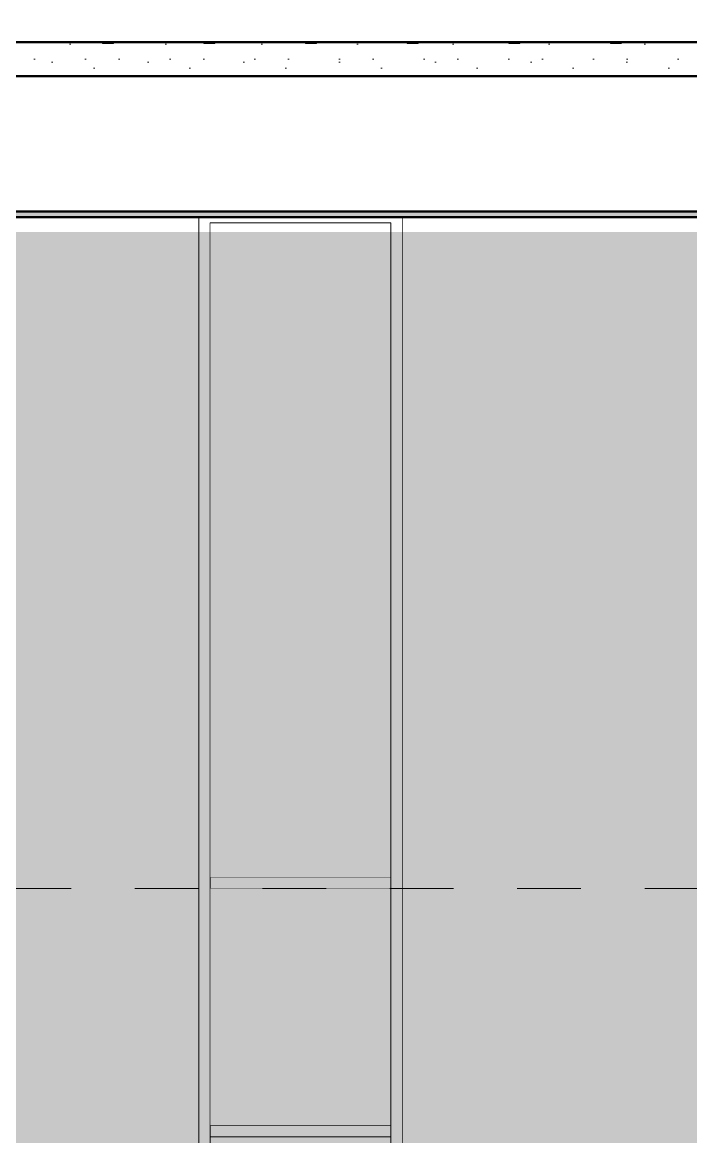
# Model space of a CAD drawing. Header units: millimetres. Extents: x -48147 to 1428745, y -495156 to 18123.
# Drawn here: x 1368652 to 1371613, y -486949 to -482011 of the extents above; entities that cross this region are included whole.
import ezdxf

# ---------------------------------------------------------------- set-up
doc = ezdxf.new("R2010")
doc.units = ezdxf.units.MM
doc.header["$MEASUREMENT"] = 0
doc.linetypes.add('Dashed', pattern=[2822.222233, 1411.111116, -1411.111116])
doc.linetypes.add('Wipeout_Contour', pattern=[1000, 0, -1000])
for name, color, linetype, lineweight, true_color in [('0_Pen_No__105', 7, 'Continuous', 15, 0xa6a6a6), ('A-20-M_Ceiling_Pen_No__107', 7, 'Continuous', 15, 0xa6a6a6), ('A-20-M_Ceiling_Pen_No__29', 7, 'Continuous', 50, 0x2a2a2a), ('A-230-M_FLOOR.IFC Import_Pen_No__109', 7, 'Continuous', 15, 0xa6a6a6), ('A-230-M_FLOOR.IFC Import_Pen_No__29', 7, 'Continuous', 50, 0x2a2a2a), ('New_A-20-M_Ceiling_Pen_No__102', 7, 'Continuous', 15, 0xcccccc)]:
    doc.layers.add(name, color=color, linetype=linetype, lineweight=lineweight, true_color=true_color)
for name, color, linetype in [('A-20-M_Ceiling', 7, 'Continuous'), ('A-230-M_FLOOR.IFC Import', 7, 'Continuous'), ('New_A-20-M_Ceiling', 7, 'Continuous'), ('New_A-20-M_Floor_Slab', 7, 'Continuous'), ('New_A-25-M_Wall_Ext', 7, 'Continuous'), ('New_A-25-M_Wall_Int', 7, 'Continuous'), ('New_A-35-M_FFE_Sanitary', 7, 'Continuous'), ('New_ArchiCAD Windows', 7, 'Continuous'), ('S-280-M_STRUCT_FRAME.IFC Import', 7, 'Continuous')]:
    doc.layers.add(name, color=color, linetype=linetype)
for name, color, linetype, lineweight in [('A-230-M_FLOOR.IFC Import_Pen_No__89', 8, 'Continuous', 20), ('A-95-P_Drawing_Pen_No__141', 255, 'Continuous', 0), ('New_A-20-M_Floor_Slab_Pen_No__89', 8, 'Continuous', 20), ('New_A-25-M_Wall_Int_Pen_No__87', 8, 'Continuous', 20), ('New_A-35-M_FFE_Sanitary_Pen_No__87', 8, 'Continuous', 20), ('New_ArchiCAD Windows_Pen_No__87', 8, 'Continuous', 20), ('S-280-M_STRUCT_FRAME.IFC Import_Pen_No__90', 8, 'Continuous', 20)]:
    doc.layers.add(name, color=color, linetype=linetype, lineweight=lineweight)

# ---------------------------------------------------------------- blocks, each defined once
blk = doc.blocks.new('Section Elem_10_2', base_point=(1341556.5, -489899))
at = {"color": 254, "linetype": 'Wipeout_Contour', "lineweight": 0, "ltscale": 5809557.960977143}
blk.add_wipeout([(1365606.2, -481824), (1365606.2, -482099), (1374573.5, -482099), (1374573.5, -481824)], dxfattribs=at).dxf.layer = 'New_A-20-M_Floor_Slab'
blk = doc.blocks.new('Section Elem_11_2', base_point=(1341556.5, -489899))
at = {"color": 254, "linetype": 'Wipeout_Contour', "lineweight": 0, "ltscale": 5812463.76658597}
blk.add_wipeout([(1369434.3, -486149), (1369434.7, -486149), (1369434.7, -485849), (1369434.3, -485849)], dxfattribs=at).dxf.layer = 'New_A-20-M_Floor_Slab'
at = {"layer": 'New_A-20-M_Floor_Slab_Pen_No__89', "linetype": 'Continuous'}
blk.add_line((1369434.3, -485849), (1369434.7, -485849), dxfattribs=at)
blk = doc.blocks.new('Section Elem_79_2', base_point=(1341556.5, -489899))
at = {"color": 254, "linetype": 'Wipeout_Contour', "lineweight": 0, "ltscale": 5810279.059331131}
blk.add_wipeout([(1369434.7, -482874), (1369434.3, -482874), (1369434.3, -485849), (1369434.7, -485849)], dxfattribs=at).dxf.layer = 'New_A-25-M_Wall_Int'
blk = doc.blocks.new('Section Elem_97_2', base_point=(1341556.5, -489899))
at = {"color": 254, "linetype": 'Wipeout_Contour', "lineweight": 0, "ltscale": 78411655.55084226}
blk.add_wipeout([(1365534.4, -482793.5), (1365534.4, -482849), (1374428.8, -482849), (1374428.8, -482249), (1371906.3, -482249), (1371906.3, -482260.8), (1371835.7, -482260.8), (1371829.4, -482263.4), (1371826.8, -482269.7), (1371826.8, -482534.9), (1371829.4, -482541.1), (1371835.7, -482543.8), (1371906.3, -482543.8), (1371906.3, -482555.6), (1371740.6, -482555.6), (1371740.6, -482543.8), (1371811.2, -482543.8), (1371817.5, -482541.1), (1371820.1, -482534.9), (1371820.1, -482269.7), (1371817.5, -482263.4), (1371811.2, -482260.8), (1371740.6, -482260.8), (1371740.6, -482249), (1368556.3, -482249), (1368556.3, -482260.8), (1368485.7, -482260.8), (1368479.4, -482263.4), (1368476.8, -482269.7), (1368476.8, -482534.9), (1368479.4, -482541.1), (1368485.7, -482543.8), (1368556.3, -482543.8), (1368556.3, -482555.6), (1368390.6, -482555.6), (1368390.6, -482543.8), (1368461.2, -482543.8), (1368467.5, -482541.1), (1368470.1, -482534.9), (1368470.1, -482269.7), (1368467.5, -482263.4), (1368461.2, -482260.8), (1368390.6, -482260.8), (1368390.6, -482249), (1367281.8, -482249), (1367281.8, -482270.3), (1367063.8, -482270.3), (1367041.3, -482274), (1367032, -482283), (1367032, -482759.5), (1367041.3, -482768.4), (1367063.8, -482772.2), (1367281.8, -482772.2), (1367281.8, -482793.5)], dxfattribs=at).dxf.layer = 'New_A-25-M_Wall_Ext'
at = {"color": 254, "linetype": 'Wipeout_Contour', "lineweight": 0, "ltscale": 5810216.900424157}
blk.add_wipeout([(1367959.3, -482874), (1367959.3, -489899), (1369434.3, -489899), (1369434.3, -482874)], dxfattribs=at).dxf.layer = 'New_A-25-M_Wall_Ext'
at = {"color": 254, "linetype": 'Wipeout_Contour', "lineweight": 0, "ltscale": 5820865.909009044}
blk.add_wipeout([(1372709.3, -482874), (1370334.3, -482874), (1370334.3, -489899), (1372709.3, -489899)], dxfattribs=at).dxf.layer = 'New_A-25-M_Wall_Ext'
blk = doc.blocks.new('Section Elem_99_2', base_point=(1341556.5, -489899))
at = {"layer": 'New_ArchiCAD Windows_Pen_No__87', "linetype": 'Continuous'}
for p, q in [((1369434.3, -482874), (1369434.3, -489899)), ((1370334.3, -489899), (1370334.3, -482874))]:
    blk.add_line(p, q, dxfattribs=at)
blk = doc.blocks.new('Section Elem_113_2', base_point=(1341556.5, -489899))
at = {"color": 254, "linetype": 'Wipeout_Contour', "lineweight": 0, "ltscale": 5815779.172503732}
blk.add_wipeout([(1369434.7, -489899), (1369484.7, -489849), (1369484.7, -486924), (1369434.7, -486924)], dxfattribs=at).dxf.layer = 'New_A-35-M_FFE_Sanitary'
at = {"layer": 'New_A-35-M_FFE_Sanitary_Pen_No__87', "linetype": 'Continuous'}
for p, q in [((1369434.7, -489899), (1369434.7, -486924)), ((1369484.7, -489849), (1369484.7, -486949))]:
    blk.add_line(p, q, dxfattribs=at)
blk = doc.blocks.new('Section Elem_114_2', base_point=(1341556.5, -489899))
at = {"color": 254, "linetype": 'Wipeout_Contour', "lineweight": 0, "ltscale": 5813061.001783015}
blk.add_wipeout([(1369434.7, -486924), (1369484.7, -486924), (1369484.7, -485824), (1369434.7, -485824)], dxfattribs=at).dxf.layer = 'New_A-35-M_FFE_Sanitary'
at = {"layer": 'New_A-35-M_FFE_Sanitary_Pen_No__87', "linetype": 'Continuous'}
for p, q in [((1369434.7, -486924), (1369434.7, -485824)), ((1369484.7, -486899), (1369484.7, -485849))]:
    blk.add_line(p, q, dxfattribs=at)
blk = doc.blocks.new('Section Elem_115_2', base_point=(1341556.5, -489899))
at = {"color": 254, "linetype": 'Wipeout_Contour', "lineweight": 0, "ltscale": 7262463.112576369}
blk.add_wipeout([(1369434.7, -482874), (1369434.7, -485824), (1369484.7, -485824), (1369484.7, -482899), (1369459.7, -482874)], dxfattribs=at).dxf.layer = 'New_A-35-M_FFE_Sanitary'
at = {"layer": 'New_A-35-M_FFE_Sanitary_Pen_No__87', "linetype": 'Continuous'}
for p, q in [((1369434.7, -485824), (1369434.7, -482874)), ((1369484.7, -485799), (1369484.7, -482899))]:
    blk.add_line(p, q, dxfattribs=at)
blk = doc.blocks.new('Section Elem_117_2', base_point=(1341556.5, -489899))
at = {"color": 254, "linetype": 'Wipeout_Contour', "lineweight": 0, "ltscale": 5813926.935094359}
blk.add_wipeout([(1369484.7, -485799), (1369484.7, -485849), (1370284.7, -485849), (1370284.7, -485799)], dxfattribs=at).dxf.layer = 'New_A-35-M_FFE_Sanitary'
at = {"layer": 'New_A-35-M_FFE_Sanitary_Pen_No__87', "linetype": 'Continuous'}
for p, q in [((1369484.7, -485799), (1369484.7, -485849)), ((1369484.7, -485799), (1370284.7, -485799)), ((1369484.7, -485849), (1370284.7, -485849))]:
    blk.add_line(p, q, dxfattribs=at)
blk = doc.blocks.new('Section Elem_118_2', base_point=(1341556.5, -489899))
at = {"color": 254, "linetype": 'Wipeout_Contour', "lineweight": 0, "ltscale": 5815399.106753342}
blk.add_wipeout([(1369484.7, -486899), (1369484.7, -486949), (1370284.7, -486949), (1370284.7, -486899)], dxfattribs=at).dxf.layer = 'New_A-35-M_FFE_Sanitary'
at = {"layer": 'New_A-35-M_FFE_Sanitary_Pen_No__87', "linetype": 'Continuous'}
for p, q in [((1369484.7, -486899), (1369484.7, -486949)), ((1369484.7, -486899), (1370284.7, -486899)), ((1369484.7, -486949), (1370284.7, -486949))]:
    blk.add_line(p, q, dxfattribs=at)
blk = doc.blocks.new('Section Elem_121_2', base_point=(1341556.5, -489899))
at = {"color": 254, "linetype": 'Wipeout_Contour', "lineweight": 0, "ltscale": 5814662.98755638}
blk.add_wipeout([(1369484.7, -486899), (1370284.7, -486899), (1370284.7, -485849), (1369484.7, -485849)], dxfattribs=at).dxf.layer = 'New_A-35-M_FFE_Sanitary'
blk = doc.blocks.new('Section Elem_122_2', base_point=(1341556.5, -489899))
at = {"color": 254, "linetype": 'Wipeout_Contour', "lineweight": 0, "ltscale": 5811960.101746114}
blk.add_wipeout([(1370284.7, -482899), (1369484.7, -482899), (1369484.7, -485799), (1370284.7, -485799)], dxfattribs=at).dxf.layer = 'New_A-35-M_FFE_Sanitary'
blk = doc.blocks.new('Section Elem_135_2', base_point=(1341556.5, -489899))
at = {"color": 254, "linetype": 'Wipeout_Contour', "lineweight": 0, "ltscale": 7266469.483780408}
blk.add_wipeout([(1370284.7, -482899), (1370284.7, -485824), (1370334.3, -485824), (1370334.3, -482874), (1370309.7, -482874)], dxfattribs=at).dxf.layer = 'New_A-35-M_FFE_Sanitary'
at = {"layer": 'New_A-35-M_FFE_Sanitary_Pen_No__87', "linetype": 'Continuous'}
blk.add_line((1370284.7, -485824), (1370284.7, -482899), dxfattribs=at)
blk = doc.blocks.new('Section Elem_136_2', base_point=(1341556.5, -489899))
at = {"color": 254, "linetype": 'Wipeout_Contour', "lineweight": 0, "ltscale": 5816264.236774374}
blk.add_wipeout([(1370334.3, -485824), (1370284.7, -485824), (1370284.7, -486924), (1370334.3, -486924)], dxfattribs=at).dxf.layer = 'New_A-35-M_FFE_Sanitary'
at = {"layer": 'New_A-35-M_FFE_Sanitary_Pen_No__87', "linetype": 'Continuous'}
blk.add_line((1370284.7, -486924), (1370284.7, -485824), dxfattribs=at)
blk = doc.blocks.new('Section Elem_137_2', base_point=(1341556.5, -489899))
at = {"color": 254, "linetype": 'Wipeout_Contour', "lineweight": 0, "ltscale": 5818980.766654503}
blk.add_wipeout([(1370284.7, -489849), (1370334.3, -489898.5), (1370334.3, -486924), (1370284.7, -486924)], dxfattribs=at).dxf.layer = 'New_A-35-M_FFE_Sanitary'
at = {"layer": 'New_A-35-M_FFE_Sanitary_Pen_No__87', "linetype": 'Continuous'}
blk.add_line((1370284.7, -489849), (1370284.7, -486924), dxfattribs=at)
blk = doc.blocks.new('Section Elem_139_2', base_point=(1341556.5, -489899))
at = {"color": 254, "linetype": 'Wipeout_Contour', "lineweight": 0, "ltscale": 5810010.070898332}
blk.add_wipeout([(1370309.7, -482874), (1369459.7, -482874), (1369484.7, -482899), (1370284.7, -482899)], dxfattribs=at).dxf.layer = 'New_A-35-M_FFE_Sanitary'
at = {"layer": 'New_A-35-M_FFE_Sanitary_Pen_No__87', "linetype": 'Continuous'}
blk.add_line((1369484.7, -482899), (1370284.7, -482899), dxfattribs=at)
blk = doc.blocks.new('Section Elem_329_2', base_point=(1341556.5, -489899))
at = {"color": 254, "linetype": 'Wipeout_Contour', "lineweight": 0, "ltscale": 5813554.60394506}
blk.add_wipeout([(1369434.3, -486753.6), (1369434.3, -486874), (1369434.7, -486874), (1369434.7, -486753.6)], dxfattribs=at).dxf.layer = 'New_A-25-M_Wall_Int'
at = {"color": 254, "linetype": 'Wipeout_Contour', "lineweight": 0, "ltscale": 7267457.226431211}
blk.add_wipeout([(1369434.7, -486899), (1369434.3, -486899), (1369434.3, -487441), (1369434.7, -487441), (1369434.7, -486924)], dxfattribs=at).dxf.layer = 'New_A-25-M_Wall_Int'
at = {"layer": 'New_A-25-M_Wall_Int_Pen_No__87', "linetype": 'Continuous'}
blk.add_line((1369434.7, -487441), (1369434.3, -487441), dxfattribs=at)
blk = doc.blocks.new('Section Elem_373_2', base_point=(1341556.5, -489899))
at = {"color": 254, "linetype": 'Wipeout_Contour', "lineweight": 0, "ltscale": 5813465.039080596}
blk.add_wipeout([(1369434.3, -486753.6), (1369434.7, -486753.6), (1369434.7, -486740.3), (1369434.3, -486740.3)], dxfattribs=at).dxf.layer = 'S-280-M_STRUCT_FRAME.IFC Import'
at = {"color": 254, "linetype": 'Wipeout_Contour', "lineweight": 0, "ltscale": 5825810.167768681}
blk.add_wipeout([(1372709.3, -486753.6), (1372709.7, -486753.6), (1372709.7, -486740.3), (1372709.3, -486740.3)], dxfattribs=at).dxf.layer = 'S-280-M_STRUCT_FRAME.IFC Import'
at = {"color": 254, "linetype": 'Wipeout_Contour', "lineweight": 0, "ltscale": 5813254.234213482}
blk.add_wipeout([(1369434.3, -486449), (1369434.3, -486730.1), (1369434.7, -486730.1), (1369434.7, -486449)], dxfattribs=at).dxf.layer = 'S-280-M_STRUCT_FRAME.IFC Import'
at = {"color": 254, "linetype": 'Wipeout_Contour', "lineweight": 0, "ltscale": 5825599.809554501}
blk.add_wipeout([(1372709.3, -486449), (1372709.3, -486730.1), (1372709.7, -486730.1), (1372709.7, -486449)], dxfattribs=at).dxf.layer = 'S-280-M_STRUCT_FRAME.IFC Import'
at = {"color": 254, "linetype": 'Wipeout_Contour', "lineweight": 0, "ltscale": 5813447.297441503}
blk.add_wipeout([(1369434.3, -486737.3), (1369434.7, -486737.3), (1369434.7, -486730.1), (1369434.3, -486730.1)], dxfattribs=at).dxf.layer = 'S-280-M_STRUCT_FRAME.IFC Import'
at = {"color": 254, "linetype": 'Wipeout_Contour', "lineweight": 0, "ltscale": 5825792.463698717}
blk.add_wipeout([(1372709.3, -486737.3), (1372709.7, -486737.3), (1372709.7, -486730.1), (1372709.3, -486730.1)], dxfattribs=at).dxf.layer = 'S-280-M_STRUCT_FRAME.IFC Import'
at = {"color": 254, "linetype": 'Wipeout_Contour', "lineweight": 0, "ltscale": 5813454.129429447}
blk.add_wipeout([(1369434.3, -486740.3), (1369434.7, -486740.3), (1369434.7, -486737.3), (1369434.3, -486737.3)], dxfattribs=at).dxf.layer = 'S-280-M_STRUCT_FRAME.IFC Import'
at = {"color": 254, "linetype": 'Wipeout_Contour', "lineweight": 0, "ltscale": 5825799.28120913}
blk.add_wipeout([(1372709.3, -486740.3), (1372709.7, -486740.3), (1372709.7, -486737.3), (1372709.3, -486737.3)], dxfattribs=at).dxf.layer = 'S-280-M_STRUCT_FRAME.IFC Import'
at = {"layer": 'S-280-M_STRUCT_FRAME.IFC Import_Pen_No__90', "linetype": 'Continuous'}
for p, q in [((1369434.7, -486730.1), (1369434.3, -486730.1)), ((1369434.7, -486740.3), (1369434.3, -486740.3)), ((1369434.7, -486753.6), (1369434.3, -486753.6)), ((1372709.7, -486730.1), (1372709.3, -486730.1)), ((1372709.7, -486740.3), (1372709.3, -486740.3)), ((1372709.7, -486753.6), (1372709.3, -486753.6))]:
    blk.add_line(p, q, dxfattribs=at)
blk = doc.blocks.new('Section Elem_391_2', base_point=(1341556.5, -489899))
at = {"color": 254, "linetype": 'Wipeout_Contour', "lineweight": 0, "ltscale": 5812965.597196482}
blk.add_wipeout([(1369434.3, -486449), (1369434.7, -486449), (1369434.7, -486299), (1369434.3, -486299)], dxfattribs=at).dxf.layer = 'S-280-M_STRUCT_FRAME.IFC Import'
at = {"layer": 'S-280-M_STRUCT_FRAME.IFC Import_Pen_No__90', "linetype": 'Continuous'}
for p, q in [((1369434.3, -486299), (1369434.7, -486299)), ((1369434.3, -486449), (1369434.7, -486449))]:
    blk.add_line(p, q, dxfattribs=at)
blk = doc.blocks.new('Section Elem_506_2', base_point=(1341556.5, -489899))
at = {"color": 254, "linetype": 'Wipeout_Contour', "lineweight": 0, "ltscale": 5813652.009814118}
blk.add_wipeout([(1369434.3, -486874), (1369434.3, -486899), (1369434.7, -486899), (1369434.7, -486874)], dxfattribs=at).dxf.layer = 'New_A-20-M_Ceiling'
at = {"layer": 'New_A-20-M_Ceiling_Pen_No__102', "linetype": 'Continuous'}
for p, q in [((1369434.3, -486874), (1369434.7, -486874)), ((1369434.3, -486899), (1369434.7, -486899))]:
    blk.add_line(p, q, dxfattribs=at)
blk = doc.blocks.new('Section Elem_507_2', base_point=(1341556.5, -489899))
at = {"layer": 'A-20-M_Ceiling_Pen_No__107', "linetype": 'Continuous'}
blk.add_hatch(color=256, dxfattribs=at).paths.add_polyline_path([(1365543.6, -482874), (1374376.8, -482874), (1374376.8, -482849), (1365543.6, -482849)])
at = {"layer": 'A-20-M_Ceiling_Pen_No__29', "linetype": 'Continuous'}
for p, q in [((1374376.8, -482849), (1365543.6, -482849)), ((1374376.8, -482874), (1365543.6, -482874))]:
    blk.add_line(p, q, dxfattribs=at)
blk = doc.blocks.new('Section Elem_597_2', base_point=(1341556.5, -489899))
at = {"color": 254, "linetype": 'Wipeout_Contour', "lineweight": 0, "ltscale": 5812764.815473573}
blk.add_wipeout([(1369434.3, -486299), (1369434.7, -486299), (1369434.7, -486149), (1369434.3, -486149)], dxfattribs=at).dxf.layer = 'A-230-M_FLOOR.IFC Import'
at = {"layer": 'A-230-M_FLOOR.IFC Import_Pen_No__89', "linetype": 'Continuous'}
blk.add_line((1369434.3, -486149), (1369434.7, -486149), dxfattribs=at)
blk = doc.blocks.new('Section Elem_600_2', base_point=(1341556.5, -489899))
at = {"color": 254, "linetype": 'Wipeout_Contour', "lineweight": 0, "ltscale": 5809841.159949991}
blk.add_wipeout([(1374573.5, -482099), (1365606.8, -482099), (1365606.8, -482249), (1374573.5, -482249)], dxfattribs=at).dxf.layer = 'A-230-M_FLOOR.IFC Import'
at = {"layer": 'A-230-M_FLOOR.IFC Import_Pen_No__109', "linetype": 'Continuous'}
h = blk.add_hatch(dxfattribs=at)
h.set_pattern_fill('Lightweight_Concrete_0002', color=256, style=0, pattern_type=2)
h.set_pattern_definition([(0, (1341556.5, -489898.95), (0, 779.423), [48.75, -401.25]), (0, (1341781.5, -489509.24), (0, 779.423), [48.75, -401.25]), (60, (1341556.5, -489898.95), (-675, 389.711), [48.75, -401.25]), (60, (1342006.5, -489898.95), (-675, 389.711), [48.75, -401.25]), (120, (1341605.3, -489898.95), (675, 389.711), [48.75, -401.25]), (120, (1342055.3, -489898.95), (675, 389.711), [48.75, -401.25]), (0, (1341556.51, -489823.95), (0, 150), [0, -150, 0, -225]), (45, (1341631.51, -489823.95), (-106.066, 106.066), [0, -112.5, 0, -187.5])])
h.paths.add_polyline_path([(1374573.5, -482099), (1365606.8, -482099), (1365606.8, -482249), (1374573.5, -482249)])
at = {"layer": 'A-230-M_FLOOR.IFC Import_Pen_No__29', "linetype": 'Continuous'}
blk.add_line((1371740.6, -482249), (1368556.3, -482249), dxfattribs=at)
at = {"layer": 'A-230-M_FLOOR.IFC Import_Pen_No__29', "linetype": 'Continuous', "flags": 128}
blk.add_lwpolyline([(1385773.4, -482099), (1385670.8, -482099), (1385667.8, -482099), (1385603.8, -482099), (1385600.8, -482099), (1385585.8, -482099), (1385570.8, -482099), (1374573.5, -482099), (1365606.8, -482099)], dxfattribs=at)
blk = doc.blocks.new('S-27 Building Section_STORY_MARKER', base_point=(1341556.5, -489899))
at = {"layer": '0_Pen_No__105', "linetype": 'Dashed', "ltscale": 0.2}
blk.add_line((1357862.3, -485849), (1422610.8, -485849), dxfattribs=at)

msp = doc.modelspace()

# ---------------------------------------------------------------- block references
at = {"layer": 'New_A-20-M_Floor_Slab'}
for name in ['Section Elem_10_2', 'Section Elem_11_2']:
    msp.add_blockref(name, (1341556.5, -489899), dxfattribs=at)

# ---------------------------------------------------------------- next in the draw order: block references
at = {"layer": 'New_A-25-M_Wall_Int'}
msp.add_blockref('Section Elem_79_2', (1341556.5, -489899), dxfattribs=at)

# ---------------------------------------------------------------- next in the draw order: block references
at = {"layer": 'New_A-25-M_Wall_Ext'}
msp.add_blockref('Section Elem_97_2', (1341556.5, -489899), dxfattribs=at)

# ---------------------------------------------------------------- next in the draw order: block references
at = {"layer": 'A-230-M_FLOOR.IFC Import'}
msp.add_blockref('Section Elem_600_2', (1341556.5, -489899), dxfattribs=at)
at = {"layer": 'New_ArchiCAD Windows'}
msp.add_blockref('Section Elem_99_2', (1341556.5, -489899), dxfattribs=at)

# ---------------------------------------------------------------- next in the draw order: block references
at = {"layer": 'New_A-35-M_FFE_Sanitary'}
msp.add_blockref('Section Elem_113_2', (1341556.5, -489899), dxfattribs=at)

# ---------------------------------------------------------------- next in the draw order: block references
msp.add_blockref('Section Elem_114_2', (1341556.5, -489899), dxfattribs=at)

# ---------------------------------------------------------------- next in the draw order: block references
at = {"layer": 'New_A-25-M_Wall_Int'}
msp.add_blockref('Section Elem_329_2', (1341556.5, -489899), dxfattribs=at)
at = {"layer": 'New_A-35-M_FFE_Sanitary'}
for name in ['Section Elem_115_2', 'Section Elem_118_2']:
    msp.add_blockref(name, (1341556.5, -489899), dxfattribs=at)

# ---------------------------------------------------------------- next in the draw order: block references
msp.add_blockref('Section Elem_117_2', (1341556.5, -489899), dxfattribs=at)

# ---------------------------------------------------------------- next in the draw order: block references
for name in ['Section Elem_122_2', 'Section Elem_121_2']:
    msp.add_blockref(name, (1341556.5, -489899), dxfattribs=at)

# ---------------------------------------------------------------- next in the draw order: block references
msp.add_blockref('Section Elem_135_2', (1341556.5, -489899), dxfattribs=at)

# ---------------------------------------------------------------- next in the draw order: block references
for name in ['Section Elem_139_2', 'Section Elem_136_2']:
    msp.add_blockref(name, (1341556.5, -489899), dxfattribs=at)

# ---------------------------------------------------------------- next in the draw order: block references
at = {"layer": 'A-20-M_Ceiling'}
msp.add_blockref('Section Elem_507_2', (1341556.5, -489899), dxfattribs=at)
at = {"layer": 'New_A-20-M_Ceiling'}
msp.add_blockref('Section Elem_506_2', (1341556.5, -489899), dxfattribs=at)
at = {"layer": 'New_A-35-M_FFE_Sanitary'}
msp.add_blockref('Section Elem_137_2', (1341556.5, -489899), dxfattribs=at)
at = {"layer": 'S-280-M_STRUCT_FRAME.IFC Import'}
msp.add_blockref('Section Elem_373_2', (1341556.5, -489899), dxfattribs=at)

# ---------------------------------------------------------------- next in the draw order: block references
msp.add_blockref('Section Elem_391_2', (1341556.5, -489899), dxfattribs=at)

# ---------------------------------------------------------------- next in the draw order: block references
at = {"layer": 'A-230-M_FLOOR.IFC Import'}
msp.add_blockref('Section Elem_597_2', (1341556.5, -489899), dxfattribs=at)

# ---------------------------------------------------------------- next in the draw order: hatches: boundary and pattern name
at = {"layer": 'A-95-P_Drawing_Pen_No__141', "linetype": 'Continuous', "lineweight": 15}
msp.add_hatch(color=8, dxfattribs=at).paths.add_polyline_path([(1364694, -474729), (1364694, -472804), (1358462.3, -472804), (1358462.3, -489899), (1374449.4, -489899), (1374449.4, -482939.8), (1364694, -482939.8), (1364694, -482262.6)])

# ---------------------------------------------------------------- next in the draw order: block references
at = {"linetype": 'Continuous', "lineweight": 0}
msp.add_blockref('S-27 Building Section_STORY_MARKER', (1341556.5, -489899), dxfattribs=at)

doc.saveas('drawing.dxf')
